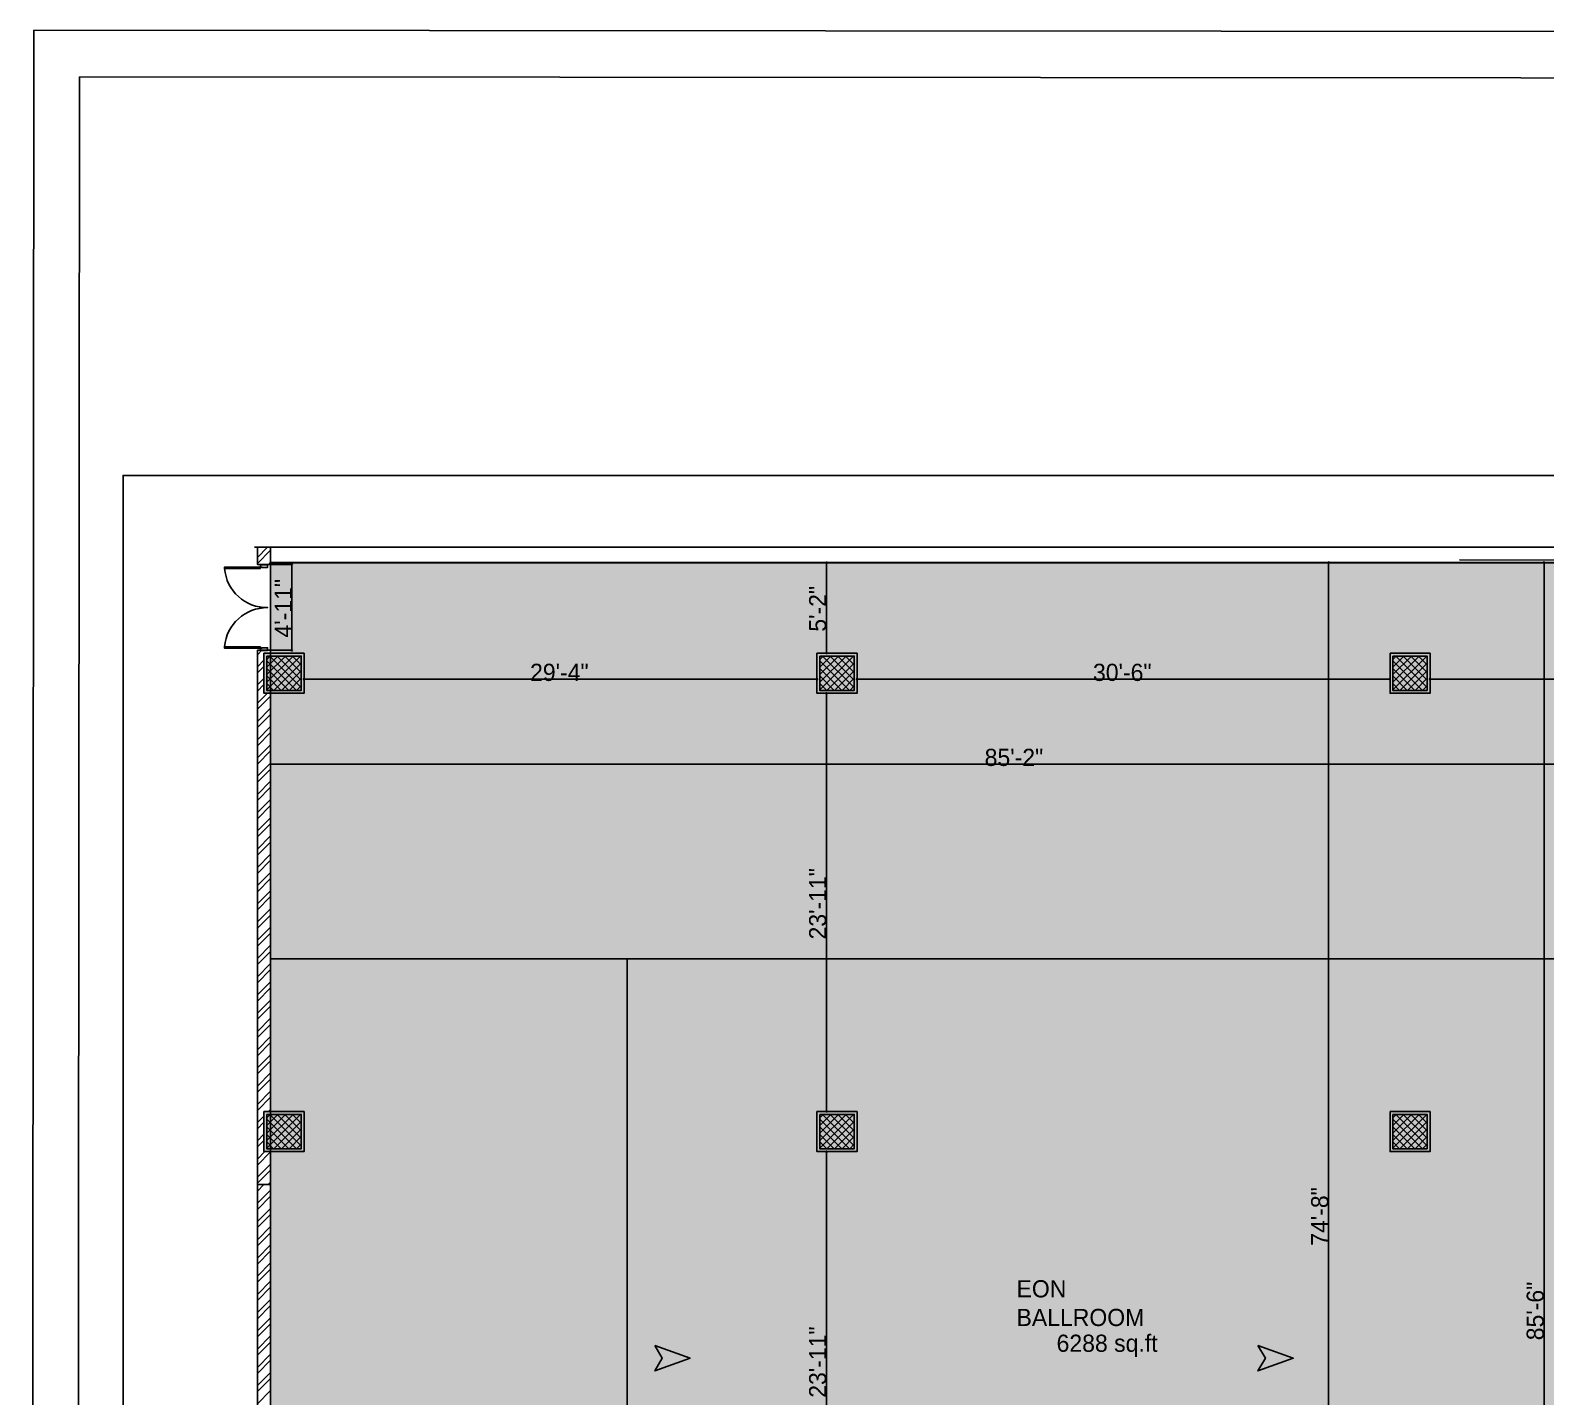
# Model space of a CAD drawing. Header units: millimetres. Extents: x -957 to 3394, y -3 to 3008.
# Drawn here: x -957 to 83, y 2069 to 3008 of the extents above; entities that cross this region are included whole.
import ezdxf

# ---------------------------------------------------------------- set-up
doc = ezdxf.new("R2010")
doc.units = ezdxf.units.MM
for name, color, linetype in [('DIMENSION', 7, 'CONTINUOUS'), ('HATCH', 7, 'CONTINUOUS'), ('HATCHES', 7, 'CONTINUOUS'), ('HIDDEN', 7, 'CONTINUOUS'), ('PDF_0', 7, 'CONTINUOUS'), ('PDF_DOOR', 7, 'CONTINUOUS'), ('PDF_ELEVATION_2_MID_01', 7, 'CONTINUOUS'), ('PDF_FRAMING-COLUMN', 7, 'CONTINUOUS'), ('PDF_FRAMING-COLUMN_HATCH', 7, 'CONTINUOUS'), ('PDF_HATCH', 7, 'CONTINUOUS'), ('PDF_HATCH_-_BRICK_WALL', 7, 'CONTINUOUS'), ('PDF_ID_FINISH_LINE', 7, 'CONTINUOUS'), ('PDF_RCC', 7, 'CONTINUOUS'), ('PDF_SHREM-CAD_6_CABLE', 7, 'CONTINUOUS'), ('PDF_TEMPLATE', 7, 'CONTINUOUS'), ('PDF_TEXT', 7, 'CONTINUOUS'), ('PDF_WALL', 7, 'CONTINUOUS')]:
    doc.layers.add(name, color=color, linetype=linetype)
doc.styles.add('PDF_ARIAL', font='PDF_ARIAL')

msp = doc.modelspace()

# ---------------------------------------------------------------- hatches: boundary and pattern name
at = {"layer": 'DIMENSION'}
for points in [[(-523.4, 2095.9), (-528.4, 2087.1), (-504.3, 2095.9), (-528.4, 2104.7)], [(-109.2, 2095.9), (-114.3, 2087.1), (-90.1, 2095.9), (-114.3, 2104.7)]]:
    msp.add_hatch(color=256, dxfattribs=at).paths.add_polyline_path(points, flags=0)
at = {"layer": 'HATCH'}
h = msp.add_hatch(color=143, dxfattribs=at)
h.paths.add_polyline_path([(230.4, 2642.3), (-792.4, 2642.3), (-792.4, 2370.3), (230.4, 2370.3)], flags=0)
h.paths.add_polyline_path([(-547.4, 2370.3), (-792.4, 2370.3), (-792.4, 1950.3), (-547.4, 1950.3)], flags=0)
at = {"layer": 'HATCHES'}
msp.add_hatch(color=45, dxfattribs=at).paths.add_polyline_path([(101.3, 1953.6), (402.6, 1953.2), (401.8, 2235.7), (230.4, 2235.8), (230.4, 2642.3), (-792.4, 2642.3), (-792.4, 1950.3), (-508.8, 1950.3), (-508.8, 1618.4), (101.3, 1616.4)], flags=0)

# ---------------------------------------------------------------- linework, layer by layer
at = {"layer": 'DIMENSION'}
for points in [[(-528.4, 2104.7), (-523.4, 2095.9), (-528.4, 2087.1), (-504.3, 2095.9)], [(-114.3, 2104.7), (-109.2, 2095.9), (-114.3, 2087.1), (-90.1, 2095.9)]]:
    msp.add_lwpolyline(points, close=True, dxfattribs=at)
at = {"layer": 'HATCH', "color": 143}
for points in [[(-792.4, 2370.3), (230.4, 2370.3), (230.4, 2642.3), (-792.4, 2642.3)], [(-792.4, 1950.3), (-547.4, 1950.3), (-547.4, 2370.3), (-792.4, 2370.3)]]:
    msp.add_lwpolyline(points, close=True, dxfattribs=at)
at = {"layer": 'HATCHES', "color": 45}
msp.add_lwpolyline([(230.4, 2235.8), (230.4, 2642.3), (-792.4, 2642.3), (-792.4, 1950.3), (-508.8, 1950.3), (-508.8, 1618.4), (101.3, 1616.4), (101.3, 1953.6), (402.6, 1953.2), (401.8, 2235.7)], close=True, dxfattribs=at)
at = {"layer": 'HIDDEN'}
msp.add_lwpolyline([(436.2, 1918.9), (436.2, 2702.2), (-893.7, 2702.2), (-893.7, 1233.3), (436.2, 1233.3), (436.2, 1370.1)], close=True, dxfattribs=at)
at = {"layer": 'PDF_0'}
for points in [[(-926.2, 18.2), (-923.6, 2976), (3366.2, 2973.1), (3363.7, 15.4)], [(-777.8, 2641.1), (-778.1, 2641.4), (-778.2, 2641.1)], [(-777.8, 2641.1), (-778.2, 2641.1), (-778.1, 2640.9)], [(-777.8, 2641.5), (-778.1, 2641.4), (-777.8, 2641.1)], [(-777.8, 2641.1), (-778.1, 2640.9), (-777.8, 2640.8)], [(-777.5, 2641.4), (-777.8, 2641.5), (-777.8, 2641.1)], [(-777.4, 2641.1), (-777.5, 2641.4), (-777.8, 2641.1)], [(-777.5, 2640.9), (-777.8, 2641.1), (-777.8, 2640.8)], [(-777.4, 2641.1), (-777.8, 2641.1), (-777.5, 2640.9)], [(-410.6, 2642.4), (-410.8, 2642.7), (-410.9, 2642.4)], [(-410.6, 2642.4), (-410.9, 2642.4), (-410.8, 2642.2)], [(-410.6, 2642.8), (-410.8, 2642.7), (-410.6, 2642.4)], [(-410.6, 2642.4), (-410.8, 2642.2), (-410.6, 2642.1)], [(-410.3, 2642.7), (-410.6, 2642.8), (-410.6, 2642.4)], [(-410.2, 2642.4), (-410.3, 2642.7), (-410.6, 2642.4)], [(-410.3, 2642.2), (-410.6, 2642.4), (-410.6, 2642.1)], [(-410.2, 2642.4), (-410.6, 2642.4), (-410.3, 2642.2)], [(-65.8, 2642.4), (-66, 2642.7), (-66.2, 2642.4)], [(-65.8, 2642.4), (-66.2, 2642.4), (-66, 2642.2)], [(-65.8, 2642.8), (-66, 2642.7), (-65.8, 2642.4)], [(-65.8, 2642.4), (-66, 2642.2), (-65.8, 2642.1)], [(-65.5, 2642.7), (-65.8, 2642.8), (-65.8, 2642.4)], [(-65.4, 2642.4), (-65.5, 2642.7), (-65.8, 2642.4)], [(-65.5, 2642.2), (-65.8, 2642.4), (-65.8, 2642.1)], [(-65.4, 2642.4), (-65.8, 2642.4), (-65.5, 2642.2)], [(82.2, 2642.4), (81.9, 2642.7), (81.8, 2642.4)], [(82.2, 2642.4), (81.8, 2642.4), (81.9, 2642.2)], [(82.2, 2642.8), (81.9, 2642.7), (82.2, 2642.4)], [(82.2, 2642.4), (81.9, 2642.2), (82.2, 2642.1)], [(82.5, 2642.7), (82.2, 2642.8), (82.2, 2642.4)], [(82.6, 2642.4), (82.5, 2642.7), (82.2, 2642.4)], [(82.5, 2642.2), (82.2, 2642.4), (82.2, 2642.1)], [(82.6, 2642.4), (82.2, 2642.4), (82.5, 2642.2)], [(-777.8, 2582.1), (-778.1, 2582.4), (-778.2, 2582.1)], [(-777.8, 2582.1), (-778.2, 2582.1), (-778.1, 2581.8)], [(-777.8, 2582.5), (-778.1, 2582.4), (-777.8, 2582.1)], [(-777.8, 2582.1), (-778.1, 2581.8), (-777.8, 2581.7)], [(-777.5, 2582.4), (-777.8, 2582.5), (-777.8, 2582.1)], [(-777.4, 2582.1), (-777.5, 2582.4), (-777.8, 2582.1)], [(-777.5, 2581.8), (-777.8, 2582.1), (-777.8, 2581.7)], [(-777.4, 2582.1), (-777.8, 2582.1), (-777.5, 2581.8)], [(-410.6, 2580.1), (-410.8, 2580.4), (-410.9, 2580.1)], [(-410.6, 2580.1), (-410.9, 2580.1), (-410.8, 2579.9)], [(-410.6, 2580.5), (-410.8, 2580.4), (-410.6, 2580.1)], [(-410.6, 2580.1), (-410.8, 2579.9), (-410.6, 2579.8)], [(-410.3, 2580.4), (-410.6, 2580.5), (-410.6, 2580.1)], [(-410.2, 2580.1), (-410.3, 2580.4), (-410.6, 2580.1)], [(-410.3, 2579.9), (-410.6, 2580.1), (-410.6, 2579.8)], [(-410.2, 2580.1), (-410.6, 2580.1), (-410.3, 2579.9)], [(-769.4, 2562.3), (-769.7, 2562.6), (-769.8, 2562.3)], [(-769.4, 2562.3), (-769.8, 2562.3), (-769.7, 2562)], [(-769.4, 2562.7), (-769.7, 2562.6), (-769.4, 2562.3)], [(-769.4, 2562.3), (-769.7, 2562), (-769.4, 2561.9)], [(-769.1, 2562.6), (-769.4, 2562.7), (-769.4, 2562.3)], [(-769, 2562.3), (-769.1, 2562.6), (-769.4, 2562.3)], [(-769.1, 2562), (-769.4, 2562.3), (-769.4, 2561.9)], [(-769, 2562.3), (-769.4, 2562.3), (-769.1, 2562)], [(-417.2, 2562.3), (-417.5, 2562.6), (-417.6, 2562.3)], [(-417.2, 2562.3), (-417.6, 2562.3), (-417.5, 2562)], [(-417.2, 2562.7), (-417.5, 2562.6), (-417.2, 2562.3)], [(-417.2, 2562.3), (-417.5, 2562), (-417.2, 2561.9)], [(-416.9, 2562.6), (-417.2, 2562.7), (-417.2, 2562.3)], [(-416.8, 2562.3), (-416.9, 2562.6), (-417.2, 2562.3)], [(-416.9, 2562), (-417.2, 2562.3), (-417.2, 2561.9)], [(-416.8, 2562.3), (-417.2, 2562.3), (-416.9, 2562)], [(-389.6, 2562.3), (-389.9, 2562.6), (-390, 2562.3)], [(-389.6, 2562.3), (-390, 2562.3), (-389.9, 2562)], [(-389.6, 2562.7), (-389.9, 2562.6), (-389.6, 2562.3)], [(-389.6, 2562.3), (-389.9, 2562), (-389.6, 2561.9)], [(-389.4, 2562.6), (-389.6, 2562.7), (-389.6, 2562.3)], [(-389.2, 2562.3), (-389.4, 2562.6), (-389.6, 2562.3)], [(-389.4, 2562), (-389.6, 2562.3), (-389.6, 2561.9)], [(-389.2, 2562.3), (-389.6, 2562.3), (-389.4, 2562)], [(-23.6, 2562.3), (-23.9, 2562.6), (-24, 2562.3)], [(-23.6, 2562.3), (-24, 2562.3), (-23.9, 2562)], [(-23.6, 2562.7), (-23.9, 2562.6), (-23.6, 2562.3)], [(-23.6, 2562.3), (-23.9, 2562), (-23.6, 2561.9)], [(-23.4, 2562.6), (-23.6, 2562.7), (-23.6, 2562.3)], [(-23.2, 2562.3), (-23.4, 2562.6), (-23.6, 2562.3)], [(-23.4, 2562), (-23.6, 2562.3), (-23.6, 2561.9)], [(-23.2, 2562.3), (-23.6, 2562.3), (-23.4, 2562)], [(3.9, 2562.3), (3.6, 2562.6), (3.5, 2562.3)], [(3.9, 2562.3), (3.5, 2562.3), (3.6, 2562)], [(3.9, 2562.7), (3.6, 2562.6), (3.9, 2562.3)], [(3.9, 2562.3), (3.6, 2562), (3.9, 2561.9)], [(4.2, 2562.6), (3.9, 2562.7), (3.9, 2562.3)], [(4.3, 2562.3), (4.2, 2562.6), (3.9, 2562.3)], [(4.2, 2562), (3.9, 2562.3), (3.9, 2561.9)], [(4.3, 2562.3), (3.9, 2562.3), (4.2, 2562)], [(-410.6, 2552.6), (-410.8, 2552.9), (-411, 2552.6)], [(-410.6, 2552.6), (-411, 2552.6), (-410.8, 2552.3)], [(-410.6, 2553), (-410.8, 2552.9), (-410.6, 2552.6)], [(-410.6, 2552.6), (-410.8, 2552.3), (-410.6, 2552.2)], [(-410.3, 2552.9), (-410.6, 2553), (-410.6, 2552.6)], [(-410.2, 2552.6), (-410.3, 2552.9), (-410.6, 2552.6)], [(-410.3, 2552.3), (-410.6, 2552.6), (-410.6, 2552.2)], [(-410.2, 2552.6), (-410.6, 2552.6), (-410.3, 2552.3)], [(-792.4, 2503.9), (-792.7, 2504.2), (-792.8, 2503.9)], [(-792.4, 2503.9), (-792.8, 2503.9), (-792.7, 2503.6)], [(-792.4, 2504.3), (-792.7, 2504.2), (-792.4, 2503.9)], [(-792.4, 2503.9), (-792.7, 2503.6), (-792.4, 2503.5)], [(-792.2, 2504.2), (-792.4, 2504.3), (-792.4, 2503.9)], [(-792, 2503.9), (-792.2, 2504.2), (-792.4, 2503.9)], [(-792.2, 2503.6), (-792.4, 2503.9), (-792.4, 2503.5)], [(-792, 2503.9), (-792.4, 2503.9), (-792.2, 2503.6)], [(-410.6, 2265.3), (-410.8, 2265.6), (-411, 2265.3)], [(-410.6, 2265.3), (-411, 2265.3), (-410.8, 2265)], [(-410.6, 2265.7), (-410.8, 2265.6), (-410.6, 2265.3)], [(-410.6, 2265.3), (-410.8, 2265), (-410.6, 2264.9)], [(-410.3, 2265.6), (-410.6, 2265.7), (-410.6, 2265.3)], [(-410.2, 2265.3), (-410.3, 2265.6), (-410.6, 2265.3)], [(-410.3, 2265), (-410.6, 2265.3), (-410.6, 2264.9)], [(-410.2, 2265.3), (-410.6, 2265.3), (-410.3, 2265)], [(-410.6, 2237.8), (-410.8, 2238), (-411, 2237.8)], [(-410.6, 2237.8), (-411, 2237.8), (-410.8, 2237.5)], [(-410.6, 2238.2), (-410.8, 2238), (-410.6, 2237.8)], [(-410.6, 2237.8), (-410.8, 2237.5), (-410.6, 2237.4)], [(-410.3, 2238), (-410.6, 2238.2), (-410.6, 2237.8)], [(-410.2, 2237.8), (-410.3, 2238), (-410.6, 2237.8)], [(-410.3, 2237.5), (-410.6, 2237.8), (-410.6, 2237.4)], [(-410.2, 2237.8), (-410.6, 2237.8), (-410.3, 2237.5)]]:
    msp.add_lwpolyline(points, close=True, dxfattribs=at)
for points in [[(-792.4, 2641.1), (-777.8, 2641.1)], [(-777.8, 2640.8), (-777.8, 2640.4), (-777.8, 2582.9), (-777.8, 2582.5)], [(-417.2, 2642.4), (-410.5, 2642.4)], [(-410.6, 2580.5), (-410.6, 2580.9), (-410.6, 2641.7), (-410.6, 2642.1)], [(-9.9, 2642.4), (-65.8, 2642.4)], [(-65.8, 1746.2), (-65.8, 1746.6), (-65.8, 2641.7), (-65.8, 2642.1)], [(66.5, 2642.4), (82.2, 2642.4)], [(82.2, 2642.1), (82.2, 2641.7), (82.2, 1616.7), (82.2, 1616.3)], [(-792.4, 2582.1), (-777.8, 2582.1)], [(-769.4, 2580.1), (-769.4, 2562.3)], [(-417.2, 2580.1), (-410.5, 2580.1)], [(-417.2, 2580.1), (-417.2, 2562.3)], [(-389.6, 2580.1), (-389.6, 2562.3)], [(-23.6, 2580.1), (-23.6, 2562.3)], [(3.9, 2580.1), (3.9, 2562.3)], [(-769, 2562.3), (-768.6, 2562.3), (-418, 2562.3), (-417.6, 2562.3)], [(-389.2, 2562.3), (-388.8, 2562.3), (-24.4, 2562.3), (-24, 2562.3)], [(4.3, 2562.3), (4.7, 2562.3), (229.6, 2562.3), (230, 2562.3)], [(-417.2, 2552.6), (-410.6, 2552.6)], [(-410.6, 2552.2), (-410.6, 2551.8), (-410.6, 2266.1), (-410.6, 2265.7)], [(-792.4, 2427.3), (-792.4, 2503.9)], [(-792, 2503.9), (-791.6, 2503.9), (229.6, 2503.9), (230, 2503.9)], [(-417.2, 2265.3), (-410.6, 2265.3)], [(-417.2, 2237.8), (-410.6, 2237.8)], [(-410.6, 2237.4), (-410.6, 2237), (-410.6, 1951.3), (-410.6, 1950.9)]]:
    msp.add_lwpolyline(points, dxfattribs=at)
for points in [[(-777.8, 2641.1), (-778.1, 2641.4), (-778.2, 2641.1)], [(-777.8, 2641.1), (-778.2, 2641.1), (-778.1, 2640.9)], [(-777.8, 2641.5), (-778.1, 2641.4), (-777.8, 2641.1)], [(-777.8, 2641.1), (-778.1, 2640.9), (-777.8, 2640.8)], [(-777.5, 2641.4), (-777.8, 2641.5), (-777.8, 2641.1)], [(-777.4, 2641.1), (-777.5, 2641.4), (-777.8, 2641.1)], [(-777.5, 2640.9), (-777.8, 2641.1), (-777.8, 2640.8)], [(-777.4, 2641.1), (-777.8, 2641.1), (-777.5, 2640.9)], [(-410.6, 2642.4), (-410.8, 2642.7), (-410.9, 2642.4)], [(-410.6, 2642.4), (-410.9, 2642.4), (-410.8, 2642.2)], [(-410.6, 2642.8), (-410.8, 2642.7), (-410.6, 2642.4)], [(-410.6, 2642.4), (-410.8, 2642.2), (-410.6, 2642.1)], [(-410.3, 2642.7), (-410.6, 2642.8), (-410.6, 2642.4)], [(-410.2, 2642.4), (-410.3, 2642.7), (-410.6, 2642.4)], [(-410.3, 2642.2), (-410.6, 2642.4), (-410.6, 2642.1)], [(-410.2, 2642.4), (-410.6, 2642.4), (-410.3, 2642.2)], [(-65.8, 2642.4), (-66, 2642.7), (-66.2, 2642.4)], [(-65.8, 2642.4), (-66.2, 2642.4), (-66, 2642.2)], [(-65.8, 2642.8), (-66, 2642.7), (-65.8, 2642.4)], [(-65.8, 2642.4), (-66, 2642.2), (-65.8, 2642.1)], [(-65.5, 2642.7), (-65.8, 2642.8), (-65.8, 2642.4)], [(-65.4, 2642.4), (-65.5, 2642.7), (-65.8, 2642.4)], [(-65.5, 2642.2), (-65.8, 2642.4), (-65.8, 2642.1)], [(-65.4, 2642.4), (-65.8, 2642.4), (-65.5, 2642.2)], [(82.2, 2642.4), (81.9, 2642.7), (81.8, 2642.4)], [(82.2, 2642.4), (81.8, 2642.4), (81.9, 2642.2)], [(82.2, 2642.8), (81.9, 2642.7), (82.2, 2642.4)], [(82.2, 2642.4), (81.9, 2642.2), (82.2, 2642.1)], [(82.5, 2642.7), (82.2, 2642.8), (82.2, 2642.4)], [(82.6, 2642.4), (82.5, 2642.7), (82.2, 2642.4)], [(82.5, 2642.2), (82.2, 2642.4), (82.2, 2642.1)], [(82.6, 2642.4), (82.2, 2642.4), (82.5, 2642.2)], [(-777.8, 2582.1), (-778.1, 2582.4), (-778.2, 2582.1)], [(-777.8, 2582.1), (-778.2, 2582.1), (-778.1, 2581.8)], [(-777.8, 2582.5), (-778.1, 2582.4), (-777.8, 2582.1)], [(-777.8, 2582.1), (-778.1, 2581.8), (-777.8, 2581.7)], [(-777.5, 2582.4), (-777.8, 2582.5), (-777.8, 2582.1)], [(-777.4, 2582.1), (-777.5, 2582.4), (-777.8, 2582.1)], [(-777.5, 2581.8), (-777.8, 2582.1), (-777.8, 2581.7)], [(-777.4, 2582.1), (-777.8, 2582.1), (-777.5, 2581.8)], [(-410.6, 2580.1), (-410.8, 2580.4), (-410.9, 2580.1)], [(-410.6, 2580.1), (-410.9, 2580.1), (-410.8, 2579.9)], [(-410.6, 2580.5), (-410.8, 2580.4), (-410.6, 2580.1)], [(-410.6, 2580.1), (-410.8, 2579.9), (-410.6, 2579.8)], [(-410.3, 2580.4), (-410.6, 2580.5), (-410.6, 2580.1)], [(-410.2, 2580.1), (-410.3, 2580.4), (-410.6, 2580.1)], [(-410.3, 2579.9), (-410.6, 2580.1), (-410.6, 2579.8)], [(-410.2, 2580.1), (-410.6, 2580.1), (-410.3, 2579.9)], [(-769.4, 2562.3), (-769.7, 2562.6), (-769.8, 2562.3)], [(-769.4, 2562.3), (-769.8, 2562.3), (-769.7, 2562)], [(-769.4, 2562.7), (-769.7, 2562.6), (-769.4, 2562.3)], [(-769.4, 2562.3), (-769.7, 2562), (-769.4, 2561.9)], [(-769.1, 2562.6), (-769.4, 2562.7), (-769.4, 2562.3)], [(-769, 2562.3), (-769.1, 2562.6), (-769.4, 2562.3)], [(-769.1, 2562), (-769.4, 2562.3), (-769.4, 2561.9)], [(-769, 2562.3), (-769.4, 2562.3), (-769.1, 2562)], [(-417.2, 2562.3), (-417.5, 2562.6), (-417.6, 2562.3)], [(-417.2, 2562.3), (-417.6, 2562.3), (-417.5, 2562)], [(-417.2, 2562.7), (-417.5, 2562.6), (-417.2, 2562.3)], [(-417.2, 2562.3), (-417.5, 2562), (-417.2, 2561.9)], [(-416.9, 2562.6), (-417.2, 2562.7), (-417.2, 2562.3)], [(-416.8, 2562.3), (-416.9, 2562.6), (-417.2, 2562.3)], [(-416.9, 2562), (-417.2, 2562.3), (-417.2, 2561.9)], [(-416.8, 2562.3), (-417.2, 2562.3), (-416.9, 2562)], [(-389.6, 2562.3), (-389.9, 2562.6), (-390, 2562.3)], [(-389.6, 2562.3), (-390, 2562.3), (-389.9, 2562)], [(-389.6, 2562.7), (-389.9, 2562.6), (-389.6, 2562.3)], [(-389.6, 2562.3), (-389.9, 2562), (-389.6, 2561.9)], [(-389.4, 2562.6), (-389.6, 2562.7), (-389.6, 2562.3)], [(-389.2, 2562.3), (-389.4, 2562.6), (-389.6, 2562.3)], [(-389.4, 2562), (-389.6, 2562.3), (-389.6, 2561.9)], [(-389.2, 2562.3), (-389.6, 2562.3), (-389.4, 2562)], [(-23.6, 2562.3), (-23.9, 2562.6), (-24, 2562.3)], [(-23.6, 2562.3), (-24, 2562.3), (-23.9, 2562)], [(-23.6, 2562.7), (-23.9, 2562.6), (-23.6, 2562.3)], [(-23.6, 2562.3), (-23.9, 2562), (-23.6, 2561.9)], [(-23.4, 2562.6), (-23.6, 2562.7), (-23.6, 2562.3)], [(-23.2, 2562.3), (-23.4, 2562.6), (-23.6, 2562.3)], [(-23.4, 2562), (-23.6, 2562.3), (-23.6, 2561.9)], [(-23.2, 2562.3), (-23.6, 2562.3), (-23.4, 2562)], [(3.9, 2562.3), (3.6, 2562.6), (3.5, 2562.3)], [(3.9, 2562.3), (3.5, 2562.3), (3.6, 2562)], [(3.9, 2562.7), (3.6, 2562.6), (3.9, 2562.3)], [(3.9, 2562.3), (3.6, 2562), (3.9, 2561.9)], [(4.2, 2562.6), (3.9, 2562.7), (3.9, 2562.3)], [(4.3, 2562.3), (4.2, 2562.6), (3.9, 2562.3)], [(4.2, 2562), (3.9, 2562.3), (3.9, 2561.9)], [(4.3, 2562.3), (3.9, 2562.3), (4.2, 2562)], [(-410.6, 2552.6), (-410.8, 2552.9), (-411, 2552.6)], [(-410.6, 2552.6), (-411, 2552.6), (-410.8, 2552.3)], [(-410.6, 2553), (-410.8, 2552.9), (-410.6, 2552.6)], [(-410.6, 2552.6), (-410.8, 2552.3), (-410.6, 2552.2)], [(-410.3, 2552.9), (-410.6, 2553), (-410.6, 2552.6)], [(-410.2, 2552.6), (-410.3, 2552.9), (-410.6, 2552.6)], [(-410.3, 2552.3), (-410.6, 2552.6), (-410.6, 2552.2)], [(-410.2, 2552.6), (-410.6, 2552.6), (-410.3, 2552.3)], [(-792.4, 2503.9), (-792.7, 2504.2), (-792.8, 2503.9)], [(-792.4, 2503.9), (-792.8, 2503.9), (-792.7, 2503.6)], [(-792.4, 2504.3), (-792.7, 2504.2), (-792.4, 2503.9)], [(-792.4, 2503.9), (-792.7, 2503.6), (-792.4, 2503.5)], [(-792.2, 2504.2), (-792.4, 2504.3), (-792.4, 2503.9)], [(-792, 2503.9), (-792.2, 2504.2), (-792.4, 2503.9)], [(-792.2, 2503.6), (-792.4, 2503.9), (-792.4, 2503.5)], [(-792, 2503.9), (-792.4, 2503.9), (-792.2, 2503.6)], [(-410.6, 2265.3), (-410.8, 2265.6), (-411, 2265.3)], [(-410.6, 2265.3), (-411, 2265.3), (-410.8, 2265)], [(-410.6, 2265.7), (-410.8, 2265.6), (-410.6, 2265.3)], [(-410.6, 2265.3), (-410.8, 2265), (-410.6, 2264.9)], [(-410.3, 2265.6), (-410.6, 2265.7), (-410.6, 2265.3)], [(-410.2, 2265.3), (-410.3, 2265.6), (-410.6, 2265.3)], [(-410.3, 2265), (-410.6, 2265.3), (-410.6, 2264.9)], [(-410.2, 2265.3), (-410.6, 2265.3), (-410.3, 2265)], [(-410.6, 2237.8), (-410.8, 2238), (-411, 2237.8)], [(-410.6, 2237.8), (-411, 2237.8), (-410.8, 2237.5)], [(-410.6, 2238.2), (-410.8, 2238), (-410.6, 2237.8)], [(-410.6, 2237.8), (-410.8, 2237.5), (-410.6, 2237.4)], [(-410.3, 2238), (-410.6, 2238.2), (-410.6, 2237.8)], [(-410.2, 2237.8), (-410.3, 2238), (-410.6, 2237.8)], [(-410.3, 2237.5), (-410.6, 2237.8), (-410.6, 2237.4)], [(-410.2, 2237.8), (-410.6, 2237.8), (-410.3, 2237.5)]]:
    msp.add_solid(points, dxfattribs=at)
at = {"layer": 'PDF_DOOR'}
for points in [[(-799.4, 2638.2), (-824, 2638.3), (-824, 2639.3), (-799.4, 2639.3)], [(-794.5, 2640.9), (-799.4, 2640.9), (-799.4, 2639.3), (-798.2, 2639.3), (-798.2, 2639), (-794.5, 2639)], [(-799.4, 2584.6), (-824, 2584.6), (-824, 2583.5), (-799.4, 2583.5)], [(-794.5, 2581.9), (-799.4, 2581.9), (-799.4, 2583.5), (-798.3, 2583.5), (-798.3, 2583.9), (-794.5, 2583.9)]]:
    msp.add_lwpolyline(points, close=True, dxfattribs=at)
msp.add_lwpolyline([(-824, 2638.3, 0.393895), (-794.5, 2611.4, 0.393894), (-824, 2584.6, 0.393894)], format="xyb", dxfattribs=at)
at = {"layer": 'PDF_ELEVATION_2_MID_01'}
msp.add_lwpolyline([(-803.5, 2653), (-801.5, 2653)], dxfattribs=at)
at = {"layer": 'PDF_FRAMING-COLUMN'}
for points in [[(-797, 2580.1), (-769.4, 2580.1), (-769.4, 2552.6), (-797, 2552.6)], [(-795, 2578.2), (-771.4, 2578.2), (-771.4, 2554.6), (-795, 2554.6)], [(-417.2, 2580.1), (-389.6, 2580.1), (-389.6, 2552.6), (-417.2, 2552.6)], [(-415.2, 2578.2), (-391.6, 2578.2), (-391.6, 2554.6), (-415.2, 2554.6)], [(-23.6, 2580.1), (3.9, 2580.1), (3.9, 2552.6), (-23.6, 2552.6)], [(-21.7, 2578.2), (1.9, 2578.2), (1.9, 2554.6), (-21.7, 2554.6)], [(-797, 2265.3), (-769.4, 2265.3), (-769.4, 2237.8), (-797, 2237.8)], [(-795, 2263.3), (-771.4, 2263.3), (-771.4, 2239.7), (-795, 2239.7)], [(-417.2, 2265.3), (-389.6, 2265.3), (-389.6, 2237.8), (-417.2, 2237.8)], [(-415.2, 2263.3), (-391.6, 2263.3), (-391.6, 2239.7), (-415.2, 2239.7)], [(-23.6, 2265.3), (3.9, 2265.3), (3.9, 2237.8), (-23.6, 2237.8)], [(-21.7, 2263.3), (1.9, 2263.3), (1.9, 2239.7), (-21.7, 2239.7)]]:
    msp.add_lwpolyline(points, close=True, dxfattribs=at)
at = {"layer": 'PDF_FRAMING-COLUMN_HATCH'}
for points in [[(-795, 2575.8), (-792.6, 2578.2)], [(-795, 2570.6), (-787.4, 2578.2)], [(-795, 2565.4), (-782.2, 2578.2)], [(-795, 2560.2), (-777, 2578.2)], [(-795, 2554.9), (-771.8, 2578.2)], [(-774.6, 2554.6), (-795, 2574.9)], [(-771.4, 2556.5), (-793, 2578.2)], [(-790.2, 2554.6), (-771.4, 2573.3)], [(-771.4, 2561.7), (-787.8, 2578.2)], [(-771.4, 2566.9), (-782.6, 2578.2)], [(-771.4, 2572.2), (-777.4, 2578.2)], [(-771.4, 2577.4), (-772.2, 2578.2)], [(-415.2, 2575.8), (-412.9, 2578.2)], [(-415.2, 2570.6), (-407.6, 2578.2)], [(-415.2, 2565.4), (-402.4, 2578.2)], [(-415.2, 2560.2), (-397.2, 2578.2)], [(-415.2, 2554.9), (-392, 2578.2)], [(-394.9, 2554.6), (-415.2, 2574.9)], [(-391.6, 2556.5), (-413.3, 2578.2)], [(-410.4, 2554.6), (-391.6, 2573.3)], [(-391.6, 2561.7), (-408.1, 2578.2)], [(-391.6, 2566.9), (-402.8, 2578.2)], [(-391.6, 2572.2), (-397.6, 2578.2)], [(-391.6, 2577.4), (-392.4, 2578.2)], [(-21.7, 2575.8), (-19.3, 2578.2)], [(-21.7, 2570.6), (-14.1, 2578.2)], [(-21.7, 2565.4), (-8.9, 2578.2)], [(-21.7, 2560.2), (-3.7, 2578.2)], [(-21.7, 2554.9), (1.6, 2578.2)], [(-1.3, 2554.6), (-21.7, 2574.9)], [(1.9, 2556.5), (-19.7, 2578.2)], [(-16.8, 2554.6), (1.9, 2573.3)], [(1.9, 2561.7), (-14.5, 2578.2)], [(1.9, 2566.9), (-9.3, 2578.2)], [(1.9, 2572.2), (-4.1, 2578.2)], [(1.9, 2577.4), (1.1, 2578.2)], [(-779.9, 2554.6), (-795, 2569.7)], [(-785.1, 2554.6), (-795, 2564.5)], [(-784.9, 2554.6), (-771.4, 2568.1)], [(-779.7, 2554.6), (-771.4, 2562.9)], [(-400.1, 2554.6), (-415.2, 2569.7)], [(-405.3, 2554.6), (-415.2, 2564.5)], [(-405.2, 2554.6), (-391.6, 2568.1)], [(-399.9, 2554.6), (-391.6, 2562.9)], [(-6.5, 2554.6), (-21.7, 2569.7)], [(-11.8, 2554.6), (-21.7, 2564.5)], [(-11.6, 2554.6), (1.9, 2568.1)], [(-6.4, 2554.6), (1.9, 2562.9)], [(-790.3, 2554.6), (-795, 2559.3)], [(-774.5, 2554.6), (-771.4, 2557.7)], [(-410.5, 2554.6), (-415.2, 2559.3)], [(-394.7, 2554.6), (-391.6, 2557.7)], [(-17, 2554.6), (-21.7, 2559.3)], [(-1.2, 2554.6), (1.9, 2557.7)], [(-795, 2261), (-792.6, 2263.3)], [(-795, 2255.8), (-787.4, 2263.3)], [(-795, 2250.5), (-782.2, 2263.3)], [(-795, 2245.3), (-777, 2263.3)], [(-795, 2240.1), (-771.8, 2263.3)], [(-774.6, 2239.7), (-795, 2260.1)], [(-771.4, 2241.7), (-793, 2263.3)], [(-790.2, 2239.7), (-771.4, 2258.5)], [(-771.4, 2246.9), (-787.8, 2263.3)], [(-771.4, 2252.1), (-782.6, 2263.3)], [(-771.4, 2257.3), (-777.4, 2263.3)], [(-771.4, 2262.5), (-772.2, 2263.3)], [(-415.2, 2261), (-412.9, 2263.3)], [(-415.2, 2255.8), (-407.6, 2263.3)], [(-415.2, 2250.5), (-402.4, 2263.3)], [(-415.2, 2245.3), (-397.2, 2263.3)], [(-415.2, 2240.1), (-392, 2263.3)], [(-394.9, 2239.7), (-415.2, 2260.1)], [(-391.6, 2241.7), (-413.3, 2263.3)], [(-410.4, 2239.7), (-391.6, 2258.5)], [(-391.6, 2246.9), (-408.1, 2263.3)], [(-391.6, 2252.1), (-402.8, 2263.3)], [(-391.6, 2257.3), (-397.6, 2263.3)], [(-391.6, 2262.5), (-392.4, 2263.3)], [(-21.7, 2261), (-19.3, 2263.3)], [(-21.7, 2255.8), (-14.1, 2263.3)], [(-21.7, 2250.5), (-8.9, 2263.3)], [(-21.7, 2245.3), (-3.7, 2263.3)], [(-21.7, 2240.1), (1.6, 2263.3)], [(-1.3, 2239.7), (-21.7, 2260.1)], [(1.9, 2241.7), (-19.7, 2263.3)], [(-16.8, 2239.7), (1.9, 2258.5)], [(1.9, 2246.9), (-14.5, 2263.3)], [(1.9, 2252.1), (-9.3, 2263.3)], [(1.9, 2257.3), (-4.1, 2263.3)], [(1.9, 2262.5), (1.1, 2263.3)], [(-779.9, 2239.7), (-795, 2254.8)], [(-785.1, 2239.7), (-795, 2249.6)], [(-784.9, 2239.7), (-771.4, 2253.3)], [(-779.7, 2239.7), (-771.4, 2248.1)], [(-400.1, 2239.7), (-415.2, 2254.8)], [(-405.3, 2239.7), (-415.2, 2249.6)], [(-405.2, 2239.7), (-391.6, 2253.3)], [(-399.9, 2239.7), (-391.6, 2248.1)], [(-6.5, 2239.7), (-21.7, 2254.8)], [(-11.8, 2239.7), (-21.7, 2249.6)], [(-11.6, 2239.7), (1.9, 2253.3)], [(-6.4, 2239.7), (1.9, 2248.1)], [(-790.3, 2239.7), (-795, 2244.4)], [(-774.5, 2239.7), (-771.4, 2242.8)], [(-410.5, 2239.7), (-415.2, 2244.4)], [(-394.7, 2239.7), (-391.6, 2242.8)], [(-17, 2239.7), (-21.7, 2244.4)], [(-1.2, 2239.7), (1.9, 2242.8)]]:
    msp.add_lwpolyline(points, dxfattribs=at)
for points in [[(-769.4, 2580.1), (-797, 2580.1), (-769.4, 2552.6), (-797, 2552.6)], [(-771.4, 2578.2), (-795, 2578.2), (-771.4, 2554.6), (-795, 2554.6)], [(-389.6, 2580.1), (-417.2, 2580.1), (-389.6, 2552.6), (-417.2, 2552.6)], [(-391.6, 2578.2), (-415.2, 2578.2), (-391.6, 2554.6), (-415.2, 2554.6)], [(3.9, 2580.1), (-23.6, 2580.1), (3.9, 2552.6), (-23.6, 2552.6)], [(1.9, 2578.2), (-21.7, 2578.2), (1.9, 2554.6), (-21.7, 2554.6)], [(-769.4, 2265.3), (-797, 2265.3), (-769.4, 2237.8), (-797, 2237.8)], [(-771.4, 2263.3), (-795, 2263.3), (-771.4, 2239.7), (-795, 2239.7)], [(-389.6, 2265.3), (-417.2, 2265.3), (-389.6, 2237.8), (-417.2, 2237.8)], [(-391.6, 2263.3), (-415.2, 2263.3), (-391.6, 2239.7), (-415.2, 2239.7)], [(3.9, 2265.3), (-23.6, 2265.3), (3.9, 2237.8), (-23.6, 2237.8)], [(1.9, 2263.3), (-21.7, 2263.3), (1.9, 2239.7), (-21.7, 2239.7)]]:
    msp.add_solid(points, dxfattribs=at)
at = {"layer": 'PDF_HATCH'}
for points in [[(-801.5, 2214.8), (-801.2, 2215.1)], [(-801.5, 2210.6), (-797, 2215.1)], [(-801.5, 2202.3), (-792.4, 2211.3)], [(-801.5, 2198.1), (-792.4, 2207.2)], [(-801.5, 2189.8), (-792.4, 2198.8)], [(-801.5, 2185.6), (-792.4, 2194.6)], [(-801.5, 2177.2), (-792.4, 2186.3)], [(-801.5, 2173.1), (-792.4, 2182.1)], [(-801.5, 2164.7), (-792.4, 2173.8)], [(-801.5, 2160.5), (-792.4, 2169.6)], [(-801.5, 2152.2), (-792.4, 2161.3)], [(-801.5, 2148), (-792.4, 2157.1)], [(-801.5, 2139.7), (-792.4, 2148.7)], [(-801.5, 2135.5), (-792.4, 2144.6)], [(-801.5, 2127.2), (-792.4, 2136.2)], [(-801.5, 2123), (-792.4, 2132)], [(-801.5, 2114.6), (-792.4, 2123.7)], [(-801.5, 2110.5), (-792.4, 2119.5)], [(-801.5, 2102.1), (-792.4, 2111.2)], [(-801.5, 2097.9), (-792.4, 2107)], [(-801.5, 2089.6), (-792.4, 2098.6)], [(-801.5, 2085.4), (-792.4, 2094.5)], [(-801.5, 2077.1), (-792.4, 2086.1)], [(-801.5, 2072.9), (-792.4, 2081.9)], [(-801.5, 2064.5), (-792.4, 2073.6)]]:
    msp.add_lwpolyline(points, dxfattribs=at)
at = {"layer": 'PDF_HATCH_-_BRICK_WALL'}
for points in [[(-801.5, 2645.9), (-794.5, 2653)], [(-801.5, 2641.7), (-792.4, 2650.8)], [(-793.7, 2641.1), (-792.4, 2642.4)], [(-801.5, 2579.1), (-798.5, 2582.1)], [(-801.5, 2570.8), (-797, 2575.3)], [(-801.5, 2566.6), (-797, 2571.1)], [(-801.5, 2558.3), (-797, 2562.8)], [(-801.5, 2554.1), (-797, 2558.6)], [(-801.5, 2545.7), (-794.6, 2552.6)], [(-801.5, 2541.6), (-792.4, 2550.6)], [(-801.5, 2533.2), (-792.4, 2542.3)], [(-801.5, 2529), (-792.4, 2538.1)], [(-801.5, 2520.7), (-792.4, 2529.7)], [(-801.5, 2516.5), (-792.4, 2525.6)], [(-801.5, 2508.2), (-792.4, 2517.2)], [(-801.5, 2504), (-792.4, 2513)], [(-801.5, 2495.6), (-792.4, 2504.7)], [(-801.5, 2491.5), (-792.4, 2500.5)], [(-801.5, 2483.1), (-792.4, 2492.2)], [(-801.5, 2479), (-792.4, 2488)], [(-801.5, 2470.6), (-792.4, 2479.7)], [(-801.5, 2466.4), (-792.4, 2475.5)], [(-801.5, 2458.1), (-792.4, 2467.1)], [(-801.5, 2453.9), (-792.4, 2463)], [(-801.5, 2445.6), (-792.4, 2454.6)], [(-801.5, 2441.4), (-792.4, 2450.4)], [(-801.5, 2433), (-792.4, 2442.1)], [(-801.5, 2428.9), (-792.4, 2437.9)], [(-801.5, 2420.5), (-792.4, 2429.6)], [(-801.5, 2416.3), (-792.4, 2425.4)], [(-801.5, 2408), (-792.4, 2417)], [(-801.5, 2403.8), (-792.4, 2412.9)], [(-801.5, 2395.5), (-792.4, 2404.5)], [(-801.5, 2391.3), (-792.4, 2400.3)], [(-801.5, 2382.9), (-792.4, 2392)], [(-801.5, 2378.8), (-792.4, 2387.8)], [(-801.5, 2370.4), (-792.4, 2379.5)], [(-801.5, 2366.2), (-792.4, 2375.3)], [(-801.5, 2357.9), (-792.4, 2367)], [(-801.5, 2353.7), (-792.4, 2362.8)], [(-801.5, 2345.4), (-792.4, 2354.4)], [(-801.5, 2341.2), (-792.4, 2350.3)], [(-801.5, 2332.9), (-792.4, 2341.9)], [(-801.5, 2328.7), (-792.4, 2337.7)], [(-801.5, 2320.3), (-792.4, 2329.4)], [(-801.5, 2316.2), (-792.4, 2325.2)], [(-801.5, 2307.8), (-792.4, 2316.9)], [(-801.5, 2303.6), (-792.4, 2312.7)], [(-801.5, 2295.3), (-792.4, 2304.3)], [(-801.5, 2291.1), (-792.4, 2300.2)], [(-801.5, 2282.8), (-792.4, 2291.8)], [(-801.5, 2278.6), (-792.4, 2287.6)], [(-801.5, 2270.2), (-792.4, 2279.3)], [(-801.5, 2266.1), (-792.4, 2275.1)], [(-801.5, 2257.7), (-797, 2262.2)], [(-793.9, 2265.3), (-792.4, 2266.8)], [(-801.5, 2253.5), (-797, 2258.1)], [(-801.5, 2245.2), (-797, 2249.7)], [(-801.5, 2241), (-797, 2245.5)], [(-801.5, 2232.7), (-796.4, 2237.8)], [(-801.5, 2228.5), (-792.4, 2237.6)], [(-801.5, 2220.2), (-792.4, 2229.2)], [(-801.5, 2216), (-792.4, 2225)], [(-794, 2215.1), (-792.4, 2216.7)]]:
    msp.add_lwpolyline(points, dxfattribs=at)
at = {"layer": 'PDF_ID_FINISH_LINE'}
for points in [[(-792.4, 2642.4), (230.4, 2642.4), (230.4, 2236), (394, 2236)], [(24.2, 2642.4), (230.9, 2642.3), (230.6, 2236.1), (399.3, 2235.9), (399.4, 2303.8), (397.6, 2303.8)]]:
    msp.add_lwpolyline(points, dxfattribs=at)
at = {"layer": 'PDF_RCC'}
for points in [[(369.9, 2246.5), (240.5, 2246.5), (240.5, 2653), (-792.4, 2653), (-792.4, 2644.2)], [(24.2, 2644.2), (232.7, 2644), (232.4, 2237.8), (370, 2237.7), (370, 2246.4), (240.7, 2246.6), (241, 2652.8), (24.2, 2652.9)]]:
    msp.add_lwpolyline(points, dxfattribs=at)
at = {"layer": 'PDF_SHREM-CAD_6_CABLE'}
msp.add_lwpolyline([(24.2, 2644.2), (230.9, 2644), (230.6, 2236.1), (394, 2235.9), (393.8, 1955.9)], dxfattribs=at)
at = {"layer": 'PDF_TEMPLATE'}
msp.add_lwpolyline([(-954.9, 3008), (3394, 3004.3), (3391.5, -2.9), (-957.4, 0.8)], close=True, dxfattribs=at)
at = {"layer": 'PDF_WALL'}
for points in [[(-792.4, 2641.1), (-792.4, 2653), (-801.5, 2653), (-801.5, 2641.1)], [(-801.5, 1973.1), (-792.4, 1973.1), (-792.4, 2215.1), (-801.5, 2215.1)]]:
    msp.add_lwpolyline(points, close=True, dxfattribs=at)
msp.add_lwpolyline([(-801.5, 2582.1), (-801.5, 2215.1), (-792.4, 2215.1), (-792.4, 2237.8), (-797, 2237.8), (-797, 2265.3), (-792.4, 2265.3), (-792.4, 2552.6), (-797, 2552.6), (-797, 2580.1), (-792.4, 2580.1), (-792.4, 2582.1), (-801.5, 2582.1)], dxfattribs=at)

# ---------------------------------------------------------------- texts
at = {"layer": 'PDF_TEXT', "char_height": 11.81, "attachment_point": 7, "rotation": 90, "style": 'PDF_ARIAL'}
for s, insert, width in [('4\'-11"', (-777.8, 2590.9), 41.978), ('5\'-2"', (-410.6, 2594.9), 36.731), ('23\'-11"', (-410.6, 2383.5), 49.849), ('74\'-8"', (-65.8, 2173.1), 47.226), ('85\'-6"', (82.2, 2108.2), 45.914), ('23\'-11"', (-410.6, 2068.7), 49.849)]:
    msp.add_mtext(s, dxfattribs=dict(at, insert=insert, width=width))
at = {"layer": 'PDF_TEXT', "attachment_point": 7, "style": 'PDF_ARIAL'}
for s, insert, char_height, width in [('29\'-4"', (-614.2, 2560.9), 11.81, 47.226), ('30\'-6"', (-227.6, 2560.9), 11.81, 45.914), ('85\'-2"', (-302, 2502.5), 11.81, 45.914), ('EON BALLROOM', (-280.1, 2117.8), 11.806, 119.048), ('6288 sq.ft', (-252.6, 2096.7), 11.81, 79.698)]:
    msp.add_mtext(s, dxfattribs=dict(at, insert=insert, char_height=char_height, width=width))

doc.saveas('drawing.dxf')
